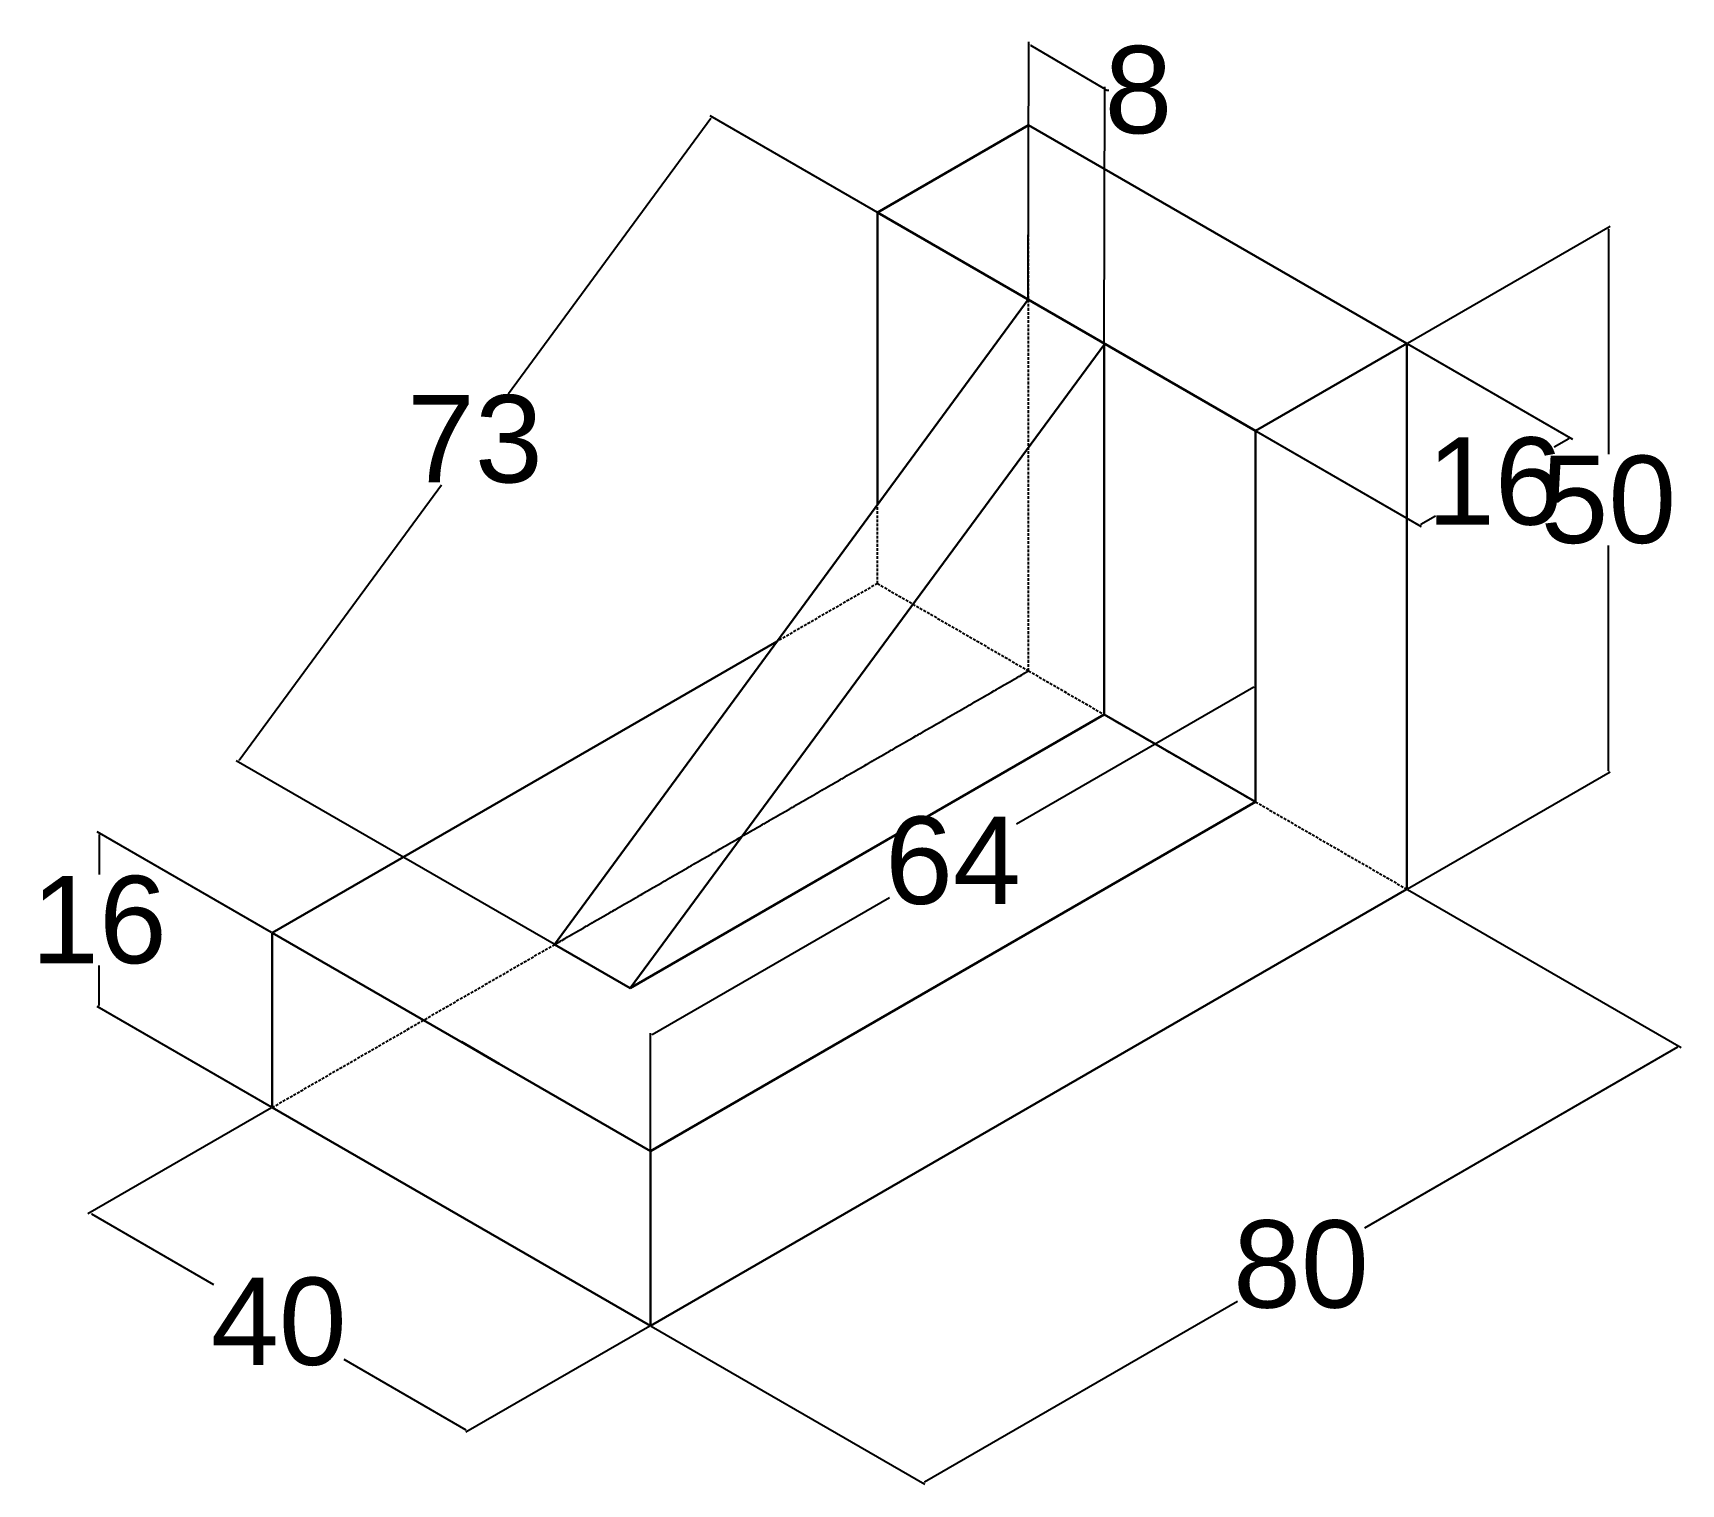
# Model space of a CAD drawing. Header units: inches. Extents: x -22 to 129, y -35 to 98.
import ezdxf

# ---------------------------------------------------------------- set-up
doc = ezdxf.new("R2010")
doc.units = ezdxf.units.IN
doc.header["$MEASUREMENT"] = 0
doc.linetypes.add('HIDDEN', pattern=[0.375, 0.25, -0.125])
doc.layers.add('Konturines', color=7, linetype='Continuous', lineweight=30)
doc.layers.add('Matmenys', color=170, linetype='Continuous')
doc.layers.add('Nematomos', color=10, linetype='HIDDEN')
doc.styles.get("Standard").update_dxf_attribs({"font": 'arial.ttf'})
doc.dimstyles.get("Standard").update_dxf_attribs({"dimtxt": 8, "dimasz": 0.18, "dimexe": 0.18, "dimexo": 0.0625, "dimgap": 0.09, "dimtad": 0, "dimtih": 1, "dimtoh": 1, "dimdec": 0, "dimzin": 0, "dimdsep": 46, "dimtxsty": 'Standard', "dimcen": 0.09, "dimadec": 0, "dimazin": 0, "dimtfac": 1, "dimtdec": 0, "dimtofl": 0, "dimtmove": 0, "dimatfit": 3, "dimfxl": 1, "dimtolj": 1, "dimtzin": 0, "dimarcsym": 0})

# ---------------------------------------------------------------- blocks, each defined once
blk = doc.blocks.new('*D1')
at = {"layer": 'Defpoints', "color": 0, "transparency": 16777216}
for p in [(103.92, 70), (90.07, 62), (118.91, 61.34)]:
    blk.add_point(p, dxfattribs=at)
at = {"layer": 'Matmenys', "color": 0, "lineweight": -2, "transparency": 16777216}
for p, q in [((103.99, 69.96), (119.09, 61.24)), ((90.13, 61.96), (105.24, 53.24)), ((118.76, 61.25), (117.43, 60.49)), ((105.21, 53.43), (106.55, 54.2))]:
    blk.add_line(p, q, dxfattribs=at)
at = {"layer": 'Matmenys', "color": 0, "transparency": 16777216}
for points in [[(118.74, 61.28), (118.77, 61.23), (118.91, 61.34)], [(105.2, 53.46), (105.23, 53.41), (105.06, 53.34)]]:
    blk.add_solid(points, dxfattribs=at)
at = {"layer": 'Matmenys', "color": 0, "transparency": 16777216, "insert": (111.99, 57.34), "char_height": 8, "attachment_point": 5}
blk.add_mtext('\\A1;16', dxfattribs=at)
blk = doc.blocks.new('*D2')
at = {"layer": 'Defpoints', "color": 0, "transparency": 16777216}
for p in [(69.28, 74), (-3.15, 31.68), (25.86, 14.93)]:
    blk.add_point(p, dxfattribs=at)
at = {"layer": 'Matmenys', "color": 0, "lineweight": -2, "transparency": 16777216}
for p, q in [((40.17, 90.6), (21.63, 65.39)), ((69.23, 74.03), (40.12, 90.84)), ((-3.04, 31.82), (15.49, 57.04)), ((25.81, 14.96), (-3.31, 31.77))]:
    blk.add_line(p, q, dxfattribs=at)
at = {"layer": 'Matmenys', "color": 0, "transparency": 16777216}
for points in [[(40.14, 90.62), (40.19, 90.59), (40.27, 90.75)], [(-3.07, 31.84), (-3.02, 31.81), (-3.15, 31.68)]]:
    blk.add_solid(points, dxfattribs=at)
at = {"layer": 'Matmenys', "color": 0, "transparency": 16777216, "insert": (18.56, 61.21), "char_height": 8, "attachment_point": 5}
blk.add_mtext('\\A1;73', dxfattribs=at)
blk = doc.blocks.new('*D3')
at = {"layer": 'Defpoints', "color": 0, "transparency": 16777216}
for p in [(103.92, 20), (128.87, 5.6), (34.64, -20)]:
    blk.add_point(p, dxfattribs=at)
at = {"layer": 'Matmenys', "color": 0, "lineweight": -2, "transparency": 16777216}
for p, q in [((103.99, 19.96), (129.05, 5.49)), ((128.71, 5.51), (100.04, -11.05)), ((59.74, -34.31), (88.42, -17.76)), ((34.7, -20.04), (59.77, -34.51))]:
    blk.add_line(p, q, dxfattribs=at)
at = {"layer": 'Matmenys', "color": 0, "transparency": 16777216}
for points in [[(128.7, 5.53), (128.73, 5.48), (128.87, 5.6)], [(59.73, -34.29), (59.76, -34.34), (59.59, -34.4)]]:
    blk.add_solid(points, dxfattribs=at)
at = {"layer": 'Matmenys', "color": 0, "transparency": 16777216, "insert": (94.23, -14.4), "char_height": 8, "attachment_point": 5}
blk.add_mtext('\\A1;80', dxfattribs=at)
blk = doc.blocks.new('*D4')
at = {"layer": 'Defpoints', "color": 0, "transparency": 16777216}
for p in [(103.92, 70), (122.39, 30.66), (103.92, 20)]:
    blk.add_point(p, dxfattribs=at)
at = {"layer": 'Matmenys', "color": 0, "lineweight": -2, "transparency": 16777216}
for p, q in [((103.99, 70.04), (122.57, 80.76)), ((122.39, 80.48), (122.39, 59.84)), ((122.39, 30.84), (122.39, 51.49)), ((103.99, 20.04), (122.57, 30.76))]:
    blk.add_line(p, q, dxfattribs=at)
at = {"layer": 'Matmenys', "color": 0, "transparency": 16777216}
for points in [[(122.36, 80.48), (122.42, 80.48), (122.39, 80.66)], [(122.36, 30.84), (122.42, 30.84), (122.39, 30.66)]]:
    blk.add_solid(points, dxfattribs=at)
at = {"layer": 'Matmenys', "color": 0, "transparency": 16777216, "insert": (122.39, 55.66), "char_height": 8, "attachment_point": 5}
blk.add_mtext('\\A1;50', dxfattribs=at)
blk = doc.blocks.new('*D5')
at = {"layer": 'Defpoints', "color": 0, "transparency": 16777216}
for p in [(0, 0), (34.64, -20), (17.92, -29.65)]:
    blk.add_point(p, dxfattribs=at)
at = {"layer": 'Matmenys', "color": 0, "lineweight": -2, "transparency": 16777216}
for p, q in [((-0.06, -0.04), (-16.9, -9.76)), ((-16.56, -9.74), (-5.37, -16.21)), ((34.58, -20.04), (17.74, -29.76)), ((17.77, -29.56), (6.57, -23.1))]:
    blk.add_line(p, q, dxfattribs=at)
at = {"layer": 'Matmenys', "color": 0, "transparency": 16777216}
for points in [[(-16.55, -9.72), (-16.58, -9.77), (-16.72, -9.65)], [(17.78, -29.54), (17.75, -29.59), (17.92, -29.65)]]:
    blk.add_solid(points, dxfattribs=at)
at = {"layer": 'Matmenys', "color": 0, "transparency": 16777216, "insert": (0.6, -19.65), "char_height": 8, "attachment_point": 5}
blk.add_mtext('\\A1;40', dxfattribs=at)
blk = doc.blocks.new('*D6')
at = {"layer": 'Defpoints', "color": 0, "transparency": 16777216}
for p in [(0, 16), (-15.87, 9.16), (0, 0)]:
    blk.add_point(p, dxfattribs=at)
at = {"layer": 'Matmenys', "color": 0, "lineweight": -2, "transparency": 16777216}
for p, q in [((-0.06, 16.04), (-16.05, 25.26)), ((-15.87, 24.98), (-15.87, 21.33)), ((-15.87, 9.34), (-15.87, 12.99)), ((-0.06, 0.04), (-16.05, 9.26))]:
    blk.add_line(p, q, dxfattribs=at)
at = {"layer": 'Matmenys', "color": 0, "transparency": 16777216}
for points in [[(-15.9, 24.98), (-15.84, 24.98), (-15.87, 25.16)], [(-15.9, 9.34), (-15.84, 9.34), (-15.87, 9.16)]]:
    blk.add_solid(points, dxfattribs=at)
at = {"layer": 'Matmenys', "color": 0, "transparency": 16777216, "insert": (-15.87, 17.16), "char_height": 8, "attachment_point": 5}
blk.add_mtext('\\A1;16', dxfattribs=at)
blk = doc.blocks.new('*D8')
at = {"layer": 'Defpoints', "color": 0, "transparency": 16777216}
for p in [(76.28, 93.29), (69.23, 74.03), (76.21, 69.9)]:
    blk.add_point(p, dxfattribs=at)
at = {"layer": 'Matmenys', "color": 0, "lineweight": -2, "transparency": 16777216}
for p, q in [((69.23, 74.1), (69.3, 97.63)), ((69.46, 97.33), (76.13, 93.38)), ((76.21, 69.97), (76.28, 93.5)), ((76.28, 93.29), (76.44, 93.2)), ((76.44, 93.2), (76.62, 93.2))]:
    blk.add_line(p, q, dxfattribs=at)
at = {"layer": 'Matmenys', "color": 0, "transparency": 16777216}
for points in [[(69.47, 97.36), (69.44, 97.31), (69.3, 97.42)], [(76.14, 93.41), (76.11, 93.36), (76.28, 93.29)]]:
    blk.add_solid(points, dxfattribs=at)
at = {"layer": 'Matmenys', "color": 0, "transparency": 16777216, "insert": (79.34, 93.2), "char_height": 8, "attachment_point": 5}
blk.add_mtext('\\A1;8', dxfattribs=at)
blk = doc.blocks.new('*D9')
at = {"layer": 'Defpoints', "color": 0, "transparency": 16777216}
for p in [(90.07, 28), (34.64, 6.59), (34.64, -4)]:
    blk.add_point(p, dxfattribs=at)
at = {"layer": 'Matmenys', "color": 0, "lineweight": -2, "transparency": 16777216}
for p, q in [((89.91, 38.5), (68.18, 25.96)), ((90.07, 28.07), (90.07, 38.8)), ((34.8, 6.68), (56.53, 19.23)), ((34.64, -3.93), (34.64, 6.8))]:
    blk.add_line(p, q, dxfattribs=at)
at = {"layer": 'Matmenys', "color": 0, "transparency": 16777216}
for points in [[(89.9, 38.53), (89.93, 38.48), (90.07, 38.59)], [(34.78, 6.71), (34.81, 6.66), (34.64, 6.59)]]:
    blk.add_solid(points, dxfattribs=at)
at = {"layer": 'Matmenys', "color": 0, "transparency": 16777216, "insert": (62.35, 22.59), "char_height": 8, "attachment_point": 5}
blk.add_mtext('\\A1;64', dxfattribs=at)

msp = doc.modelspace()

# ---------------------------------------------------------------- linework, layer by layer
at = {"layer": 'Konturines'}
for p, q in [((69.28, 90), (55.43, 82)), ((103.92, 70), (69.28, 90)), ((55.43, 55.22), (55.43, 82)), ((55.43, 82), (90.07, 62)), ((69.23, 74.03), (25.86, 14.93)), ((76.26, 69.97), (32.79, 10.93)), ((76.21, 36), (76.21, 69.9)), ((103.92, 70), (90.07, 62)), ((103.92, 20), (103.92, 70)), ((90.07, 62), (90.07, 28)), ((0, 16), (46.23, 42.69)), ((32.79, 10.93), (76.21, 36)), ((76.21, 36), (90.07, 28)), ((90.07, 28), (34.64, -4)), ((34.64, -20), (103.92, 20)), ((0, 0), (0, 16)), ((0, 16), (34.64, -4)), ((25.86, 14.93), (32.79, 10.93)), ((17.32, 6), (20.78, 4)), ((34.64, -20), (0, 0)), ((34.64, -4), (34.64, -20))]:
    msp.add_line(p, q, dxfattribs=at)
at = {"layer": 'Nematomos'}
for p, q in [((69.28, 40), (69.28, 90)), ((69.28, 40), (69.28, 74)), ((55.43, 48), (55.43, 55.22)), ((55.43, 48), (46.23, 42.69)), ((55.43, 48), (69.28, 40)), ((0, 0), (69.28, 40)), ((25.86, 14.93), (69.28, 40)), ((69.28, 40), (103.92, 20)), ((69.28, 40), (76.21, 36))]:
    msp.add_line(p, q, dxfattribs=at)

# ---------------------------------------------------------------- dimensions: what is measured, and where the dimension line sits
at = {"layer": 'Matmenys'}
for p1, p2, distance, picture, middle in [((69.23, 74.03), (76.21, 69.9), 20.17, '*D8', (79.34, 93.2)), ((69.28, 74), (25.86, 14.93), -33.29, '*D2', (18.56, 61.21)), ((103.92, 70), (103.92, 20), 18.46, '*D4', (122.39, 55.66)), ((90.07, 62), (103.92, 70), -14.99, '*D1', (111.99, 57.34)), ((90.07, 28), (34.64, -4), -9.17, '*D9', (62.35, 22.59)), ((0, 16), (0, 0), -15.87, '*D6', (-15.87, 17.16)), ((34.64, -20), (103.92, 20), -24.94, '*D3', (94.23, -14.4)), ((0, 0), (34.64, -20), -16.72, '*D5', (0.6, -19.65))]:
    dim = msp.add_aligned_dim(p1=p1, p2=p2, distance=distance, dimstyle='Standard', dxfattribs=at)
    dim.commit()
    dim.dimension.update_dxf_attribs({"geometry": picture, "text_midpoint": middle})

doc.saveas('drawing.dxf')
